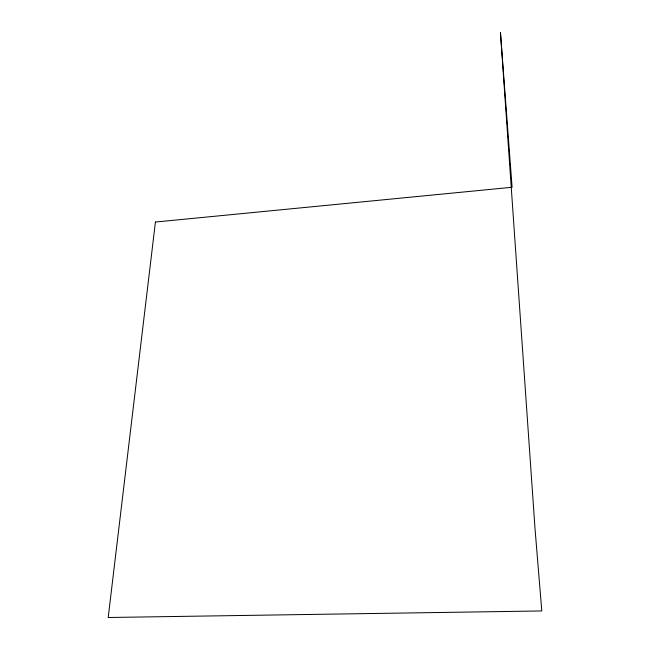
<?xml version="1.0" encoding="UTF-8"?>
<svg xmlns="http://www.w3.org/2000/svg" width="650" height="650" viewBox="0 0 650 650"><rect width="100%" height="100%" fill="white"/><g stroke="black" fill="none" stroke-linecap="round" stroke-linejoin="round"><path stroke-width="0.97" d="M155.423 222.04L108.201 617.5L541.799 610.951L534.999 528.45L500.459 32.5L512.094 187.273L155.423 222.04"/></g></svg>
